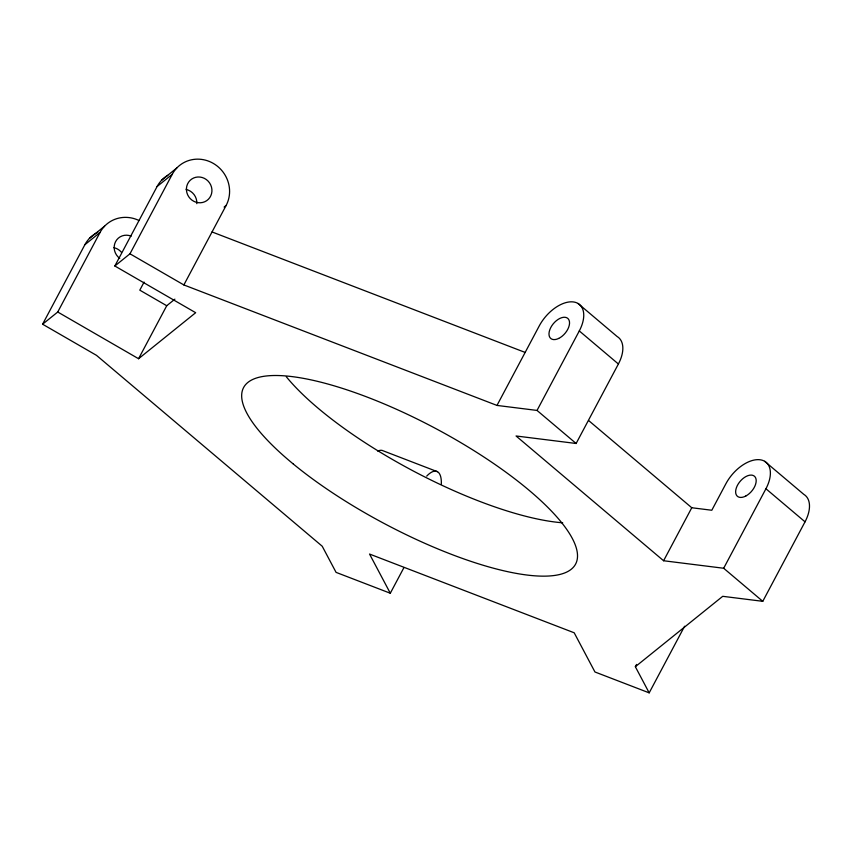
<?xml version="1.0" encoding="UTF-8"?>
<svg xmlns="http://www.w3.org/2000/svg" width="852" height="852" viewBox="0 0 852 852"><rect width="100%" height="100%" fill="white"/><g stroke="black" fill="none" stroke-linecap="round" stroke-linejoin="round"><path stroke-width="1.28" d="M403.976 567.517L390.301 593.237L336.071 572.374L322.226 546.238L96.489 355.348L42.6 324.218L84.87 244.716A31.332 29.788 51.1 0 1 97.81 232.34M42.6 324.218L57.734 312.013L100.004 232.521A31.332 29.788 51.1 0 1 138.982 220.508M57.734 312.013L138.567 358.724L195.672 312.705L114.839 265.994L157.109 186.503A31.332 29.788 51.1 0 1 167.759 175.342M129.973 253.8L172.242 174.309A31.332 29.788 51.1 0 1 213.277 163.382A31.332 29.788 51.1 0 1 226.131 205.449L183.862 284.941L129.973 253.8L114.839 265.994M144.084 282.097L139.803 290.159L166.736 305.73L174.894 299.158M138.567 358.724L166.736 305.73M183.862 284.941L496.982 405.424L539.241 325.933A31.332 18.062 -49.8 0 1 573.364 301.938A31.332 18.062 -49.8 0 1 579.296 330.938L618.392 363.996L576.122 443.487L516.056 435.979L663.601 560.744L723.668 568.252L762.774 601.32L805.033 521.829A31.332 18.062 -49.8 0 0 803.809 494.373L764.702 461.315M496.982 405.424L537.026 410.43L579.296 330.938M663.601 560.744L691.771 507.749L711.803 510.252L725.893 483.755A31.332 18.062 -49.8 0 1 760.005 459.76A31.332 18.062 -49.8 0 1 765.937 488.76L805.033 521.829M684.614 626.22L649.181 692.857L635.347 666.722L636.572 664.422M723.668 568.252L765.937 488.76M89.428 238.39L104.562 226.195M161.678 180.177L176.811 167.982M84.87 244.716L100.004 232.521M157.109 186.503L172.242 174.309M224.108 207.068L226.131 205.449M635.347 666.722L722.72 596.315L762.774 601.32M212.041 231.946L525.151 352.43M437.47 471.71L383.23 450.836A31.332 11.726 -69 0 0 377.755 451.123M649.181 692.857L594.952 671.983L574.195 632.791L369.544 554.045L390.301 593.237M578.061 303.482L617.157 336.551A31.332 18.062 -49.8 0 1 618.392 363.996M588.7 420.59L691.771 507.749M537.026 410.43L576.122 443.487M562.693 522.798A187.994 54.017 28 0 1 286.304 376.733M119.738 258.38A13.163 12.514 51.1 0 1 115.552 241.702A13.163 12.514 51.1 0 1 131.176 236.142M186.087 189.453A13.163 12.514 51.1 0 1 196.791 203.66M426.703 476.119A31.332 11.726 -69 0 1 441.315 484.266M113.891 247.676A13.163 12.514 51.1 0 1 121.506 252.384M293.354 464.063A187.994 54.017 28 0 0 572.661 567.996A187.994 54.017 28 0 0 362.792 395.435A187.994 54.017 28 0 0 293.354 464.063M186.45 188.292A13.163 12.514 51.1 0 0 204.736 201.764A13.163 12.514 51.1 0 0 206.365 179.58A13.163 12.514 51.1 0 0 186.45 188.292M745.788 496.034A13.163 7.583 -49.8 0 0 754.883 476.673A13.163 7.583 -49.8 0 0 737.076 486.066A13.163 7.583 -49.8 0 0 745.788 496.034M558.667 338.446A13.163 7.583 -49.8 0 0 568.465 319.127A13.163 7.583 -49.8 0 0 550.68 327.722A13.163 7.583 -49.8 0 0 558.667 338.446"/></g></svg>
